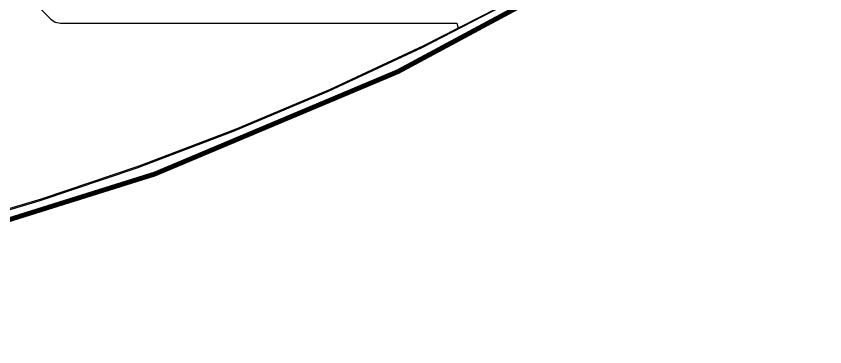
# Model space of a CAD drawing. Header units: inches. Extents: x -2.7 to 10.9, y -2.9 to 7.4.
# Drawn here: x 0.841 to 1.668, y -2.857 to -2.518 of the extents above; entities that cross this region are included whole.
import ezdxf

# ---------------------------------------------------------------- set-up
doc = ezdxf.new("R2010")
doc.units = ezdxf.units.IN
doc.header["$MEASUREMENT"] = 0
for name, color, linetype in [('Board Outline', 216, 'Continuous'), ('Bottom Layer', 5, 'Continuous'), ('Layer 2', 16, 'Continuous'), ('Layer 3', 76, 'Continuous'), ('Top Layer', 1, 'Continuous')]:
    doc.layers.add(name, color=color, linetype=linetype)

msp = doc.modelspace()

# ---------------------------------------------------------------- linework, layer by layer
at = {"layer": 'Board Outline'}
msp.add_lwpolyline([(2.84412, -0.24125, 0.005, 0.005, -0.741893), (-2.49969, -1.37795, 0.005, 0.005, 0)], format="xyseb", dxfattribs=at)
at = {"layer": 'Bottom Layer'}
for p, q in [((1.35138, -2.50043), (1.25755, -2.54865)), ((1.25755, -2.54865), (1.16198, -2.59334)), ((1.16198, -2.59334), (1.06481, -2.63444)), ((1.06481, -2.63444), (0.96618, -2.67188)), ((0.96618, -2.67188), (0.86622, -2.70563)), ((0.86622, -2.70563), (0.76508, -2.73563))]:
    msp.add_line(p, q, dxfattribs=at)
at = {"layer": 'Layer 2'}
for p, q in [((1.35138, -2.50043), (1.25755, -2.54865)), ((1.25755, -2.54865), (1.16198, -2.59334)), ((1.16198, -2.59334), (1.06481, -2.63444)), ((1.06481, -2.63444), (0.96618, -2.67188)), ((0.96618, -2.67188), (0.86622, -2.70563)), ((0.86622, -2.70563), (0.76508, -2.73563))]:
    msp.add_line(p, q, dxfattribs=at)
at = {"layer": 'Layer 3'}
for p, q in [((1.34969, -2.50238), (1.25575, -2.55062)), ((1.25575, -2.55062), (1.16008, -2.59534)), ((1.16008, -2.59534), (1.0628, -2.63645)), ((1.0628, -2.63645), (0.96407, -2.67392)), ((0.96407, -2.67392), (0.864, -2.70768)), ((0.864, -2.70768), (0.76275, -2.73768))]:
    msp.add_line(p, q, dxfattribs=at)
at = {"layer": 'Top Layer'}
for p, q in [((0.83513, -2.48035), (0.87609, -2.52131)), ((0.87609, -2.52131), (0.87609, -2.52131)), ((0.87609, -2.52131), (0.88072, -2.5244)), ((0.88072, -2.5244), (0.88618, -2.52549)), ((0.88618, -2.52549), (0.88618, -2.52549)), ((0.88618, -2.52549), (1.29168, -2.52549)), ((1.29289, -2.53049), (1.25755, -2.54865)), ((1.29168, -2.52549), (1.29289, -2.53049)), ((1.25755, -2.54865), (1.16198, -2.59334)), ((1.16198, -2.59334), (1.06481, -2.63444)), ((1.06481, -2.63444), (0.96618, -2.67188)), ((0.96618, -2.67188), (0.86622, -2.70563)), ((0.86622, -2.70563), (0.76508, -2.73563))]:
    msp.add_line(p, q, dxfattribs=at)

doc.saveas('drawing.dxf')
